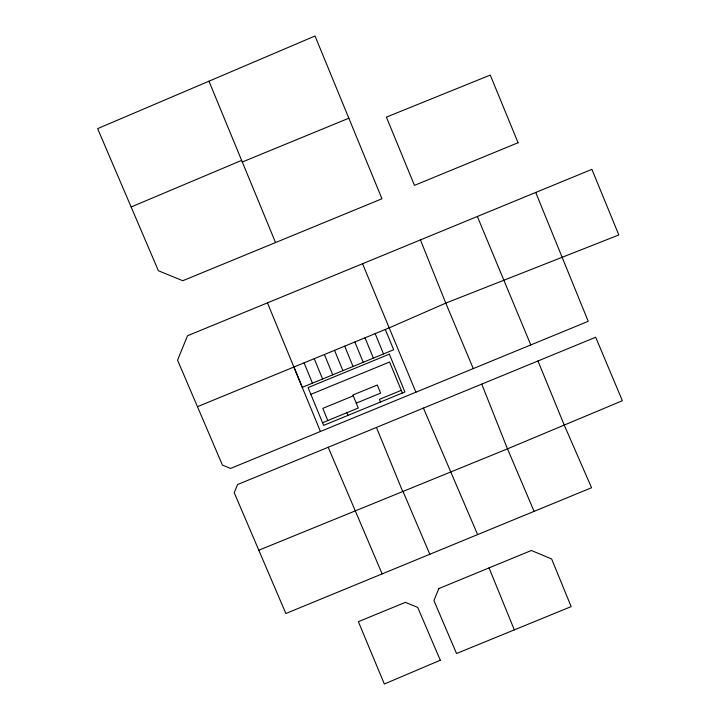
<?xml version="1.0" encoding="UTF-8"?>
<svg xmlns="http://www.w3.org/2000/svg" width="720" height="720" viewBox="0 0 720 720"><rect width="100%" height="100%" fill="white"/><g stroke="black" fill="none" stroke-linecap="round" stroke-linejoin="round"><path stroke-width="1.08" d="M131.13 206.982L241.632 160.38M535.725 192.447L588.213 321.309L230.571 468.441L222.444 465.102L177.552 360.135L187.524 335.754L591.903 169.344L618.822 234.963L445.779 303.12L389.34 327.807L197.451 406.683M242.298 162.009L348.84 118.215L381.96 198.765L182.781 280.728L158.409 270.756L97.623 128.628L315.027 36L348.84 118.215M310.869 394.353L389.583 362.007L402.372 393.012M353.259 395.847L322.803 408.375L327.807 420.561M356.265 403.146L380.637 393.12L377.298 384.993L352.926 395.019L358.272 408.033L322.533 422.73M401.274 390.348L379.413 399.339L380.511 402.003M537.966 360.963L564.318 425.268L591.552 487.719L285.867 613.512L234.216 492.687L237.546 484.56L595.674 337.248L622.377 400.716L507.483 448.848L258.804 550.215M423.423 408.096L477.621 534.627M534.096 511.353L507.483 448.848L481.743 384.111M403.002 491.409L429.831 554.301M328.203 447.273L382.14 573.894M473.274 368.604L445.779 303.12L420.435 239.922M362.547 263.727L415.908 392.193M477.351 216.513L530.802 344.934M208.962 81.198L275.544 242.559M267.462 302.859L320.427 431.46M385.326 329.454L393.678 349.767L302.283 387.351L293.931 367.038M375.165 333.63L383.517 353.943M365.013 337.806L373.365 358.119M354.861 341.982L363.213 362.295M344.7 346.158L353.052 366.471M376.425 427.419L402.732 491.544M334.548 350.334L342.9 370.647M324.396 354.51L332.748 374.823M346.914 412.704L348.012 415.368M314.235 358.686L322.587 378.999M304.083 362.862L312.435 383.175M489.042 567.918L514.332 629.892M438.84 588.564L433.917 600.597L456.534 653.517L571.167 606.609L551.628 558.963L531.378 550.485L438.84 588.564M440.289 660.24L384.336 684L358.371 621.675L405.369 602.352L417.708 607.401L440.289 660.24M518.067 142.722L414.459 185.373L386.397 117.117L490.266 75.087L518.067 142.722M389.34 354.159L308.079 387.576L323.631 425.394L404.892 391.977L389.34 354.159"/></g></svg>
